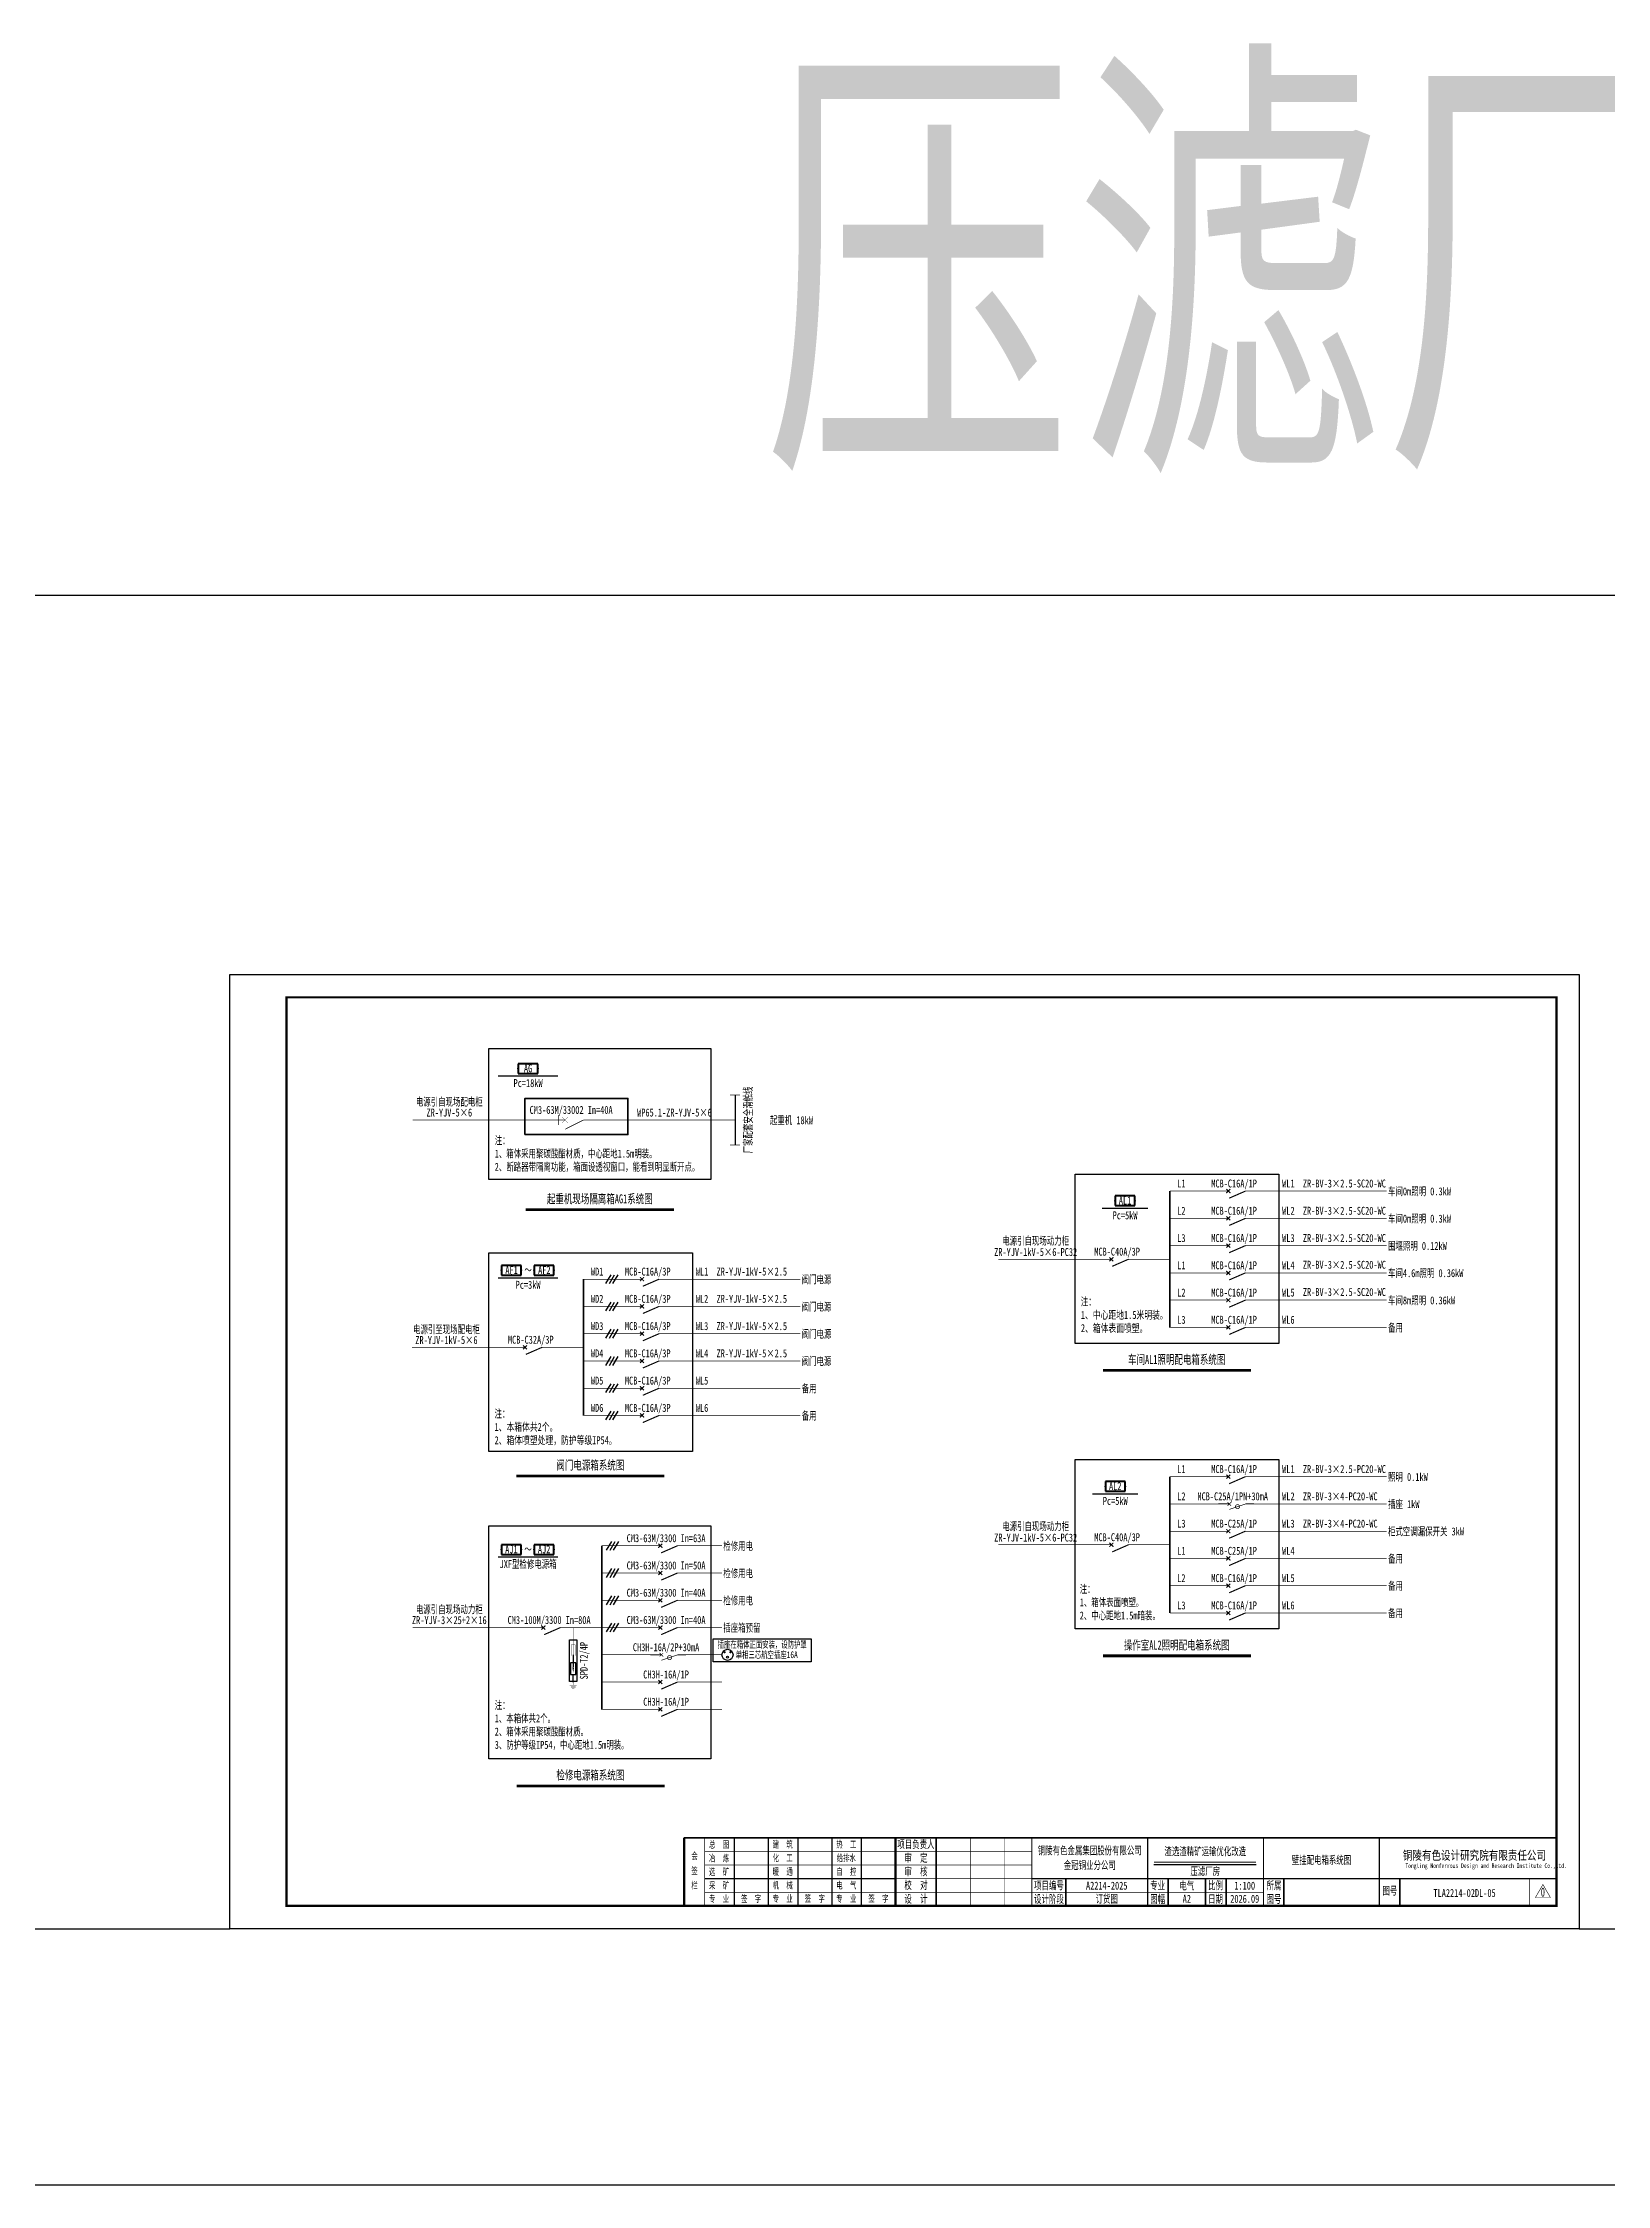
# Model space of a CAD drawing. Header units: millimetres. Extents: x 257344 to 1270023, y 272924 to 540726.
# Drawn here: x 629784 to 698634, y 272924 to 367234 of the extents above; entities that cross this region are included whole.
import ezdxf
from ezdxf.enums import TextEntityAlignment as Align

# ---------------------------------------------------------------- set-up
doc = ezdxf.new("R2010")
doc.units = ezdxf.units.MM
for name, color, linetype, lineweight in [('CAXA0层', 7, 'Continuous', 25), ('ELEMENT', 3, 'Continuous', 30), ('SW', 8, 'Continuous', 20), ('TEXT', 4, 'Continuous', 0), ('电辅助1', 7, 'Continuous', 0)]:
    doc.layers.add(name, color=color, linetype=linetype, lineweight=lineweight)
for name, color, linetype in [('图框', 7, 'Continuous'), ('文字', 7, 'Continuous'), ('照明平面导线层', 3, 'Continuous'), ('照明平面设备层', 1, 'Continuous'), ('电气-照明系统-设备', 7, 'Continuous'), ('表格图框层', 7, 'Continuous'), ('高低压系统', 4, 'Continuous')]:
    doc.layers.add(name, color=color, linetype=linetype)
doc.styles.add('HZ', font='', dxfattribs={"width": 0.75})
doc.styles.get("Standard").update_dxf_attribs({"font": 'arial.ttf', "bigfont": 'hzdx.shx'})
doc.styles.add('标准', font='', dxfattribs={"width": 0.667})
doc.styles.get('HZ').set_extended_font_data('SimSun')
doc.styles.get('标准').set_extended_font_data('NSimSun')

# ---------------------------------------------------------------- blocks, each defined once
blk = doc.blocks.new('3')
at = {"layer": 'TEXT', "color": 7, "lineweight": 25, "style": 'HZ', "width": 0.75}
for s, height, p in [('铜陵有色设计研究院有限责任公司', 400, (221501, 249018)), ('Tongling Nonferrous Design and Research Institute Co.,Ltd.', 200, (221613, 248659))]:
    blk.add_text(s, height=height, dxfattribs=at).set_placement(p)
blk = doc.blocks.new('铜陵有色图签02')
at = {"layer": '图框', "linetype": 'Continuous', "lineweight": 50}
for p, q in [((-38401, 3003), (-38401, 1)), ((-29100, 3001), (-29100, 0))]:
    blk.add_line(p, q, dxfattribs=at)
at = {"layer": '图框', "color": 7, "linetype": 'Continuous', "lineweight": 25}
for p, q in [((-36201, 3010), (-36201, 9)), ((-34701, 3010), (-34701, 9)), ((-33401, 3017), (-33401, 16)), ((-31901, 3017), (-31901, 16)), ((-30601, 3017), (-30601, 16)), ((-29100, 1201), (-37501, 1201))]:
    blk.add_line(p, q, dxfattribs=at)
at = {"layer": '图框', "color": 7, "linetype": 'Continuous', "lineweight": 35}
for p, q in [((-27300, 3001), (-27300, 1)), ((-21600, 1197), (-21600, -3)), ((-17100, 1200), (-17100, 0)), ((-15450, 0), (-15450, 1200)), ((-14550, 1200), (-14550, 0)), ((-12000, 1201), (-12000, 1)), ((-6900, 1202), (-6900, 2))]:
    blk.add_line(p, q, dxfattribs=at)
at = {"layer": '图框', "lineweight": 25}
blk.add_line((-17723, 1830), (-13223, 1830), dxfattribs=at)
at = {"layer": '图框', "lineweight": 70, "const_width": 70}
blk.add_lwpolyline([(-17980, 3001), (0, 3001), (-38401, 3001)], dxfattribs=at)
at = {"layer": '图框', "color": 7, "linetype": 'Continuous', "lineweight": 25, "const_width": 25}
for points in [[(-37501, 3000), (-37501, 0)], [(-25800, 3001), (-25800, 1)], [(-24300, 3001), (-24300, 1)], [(-23100, 2401), (-37501, 2401)], [(-23100, 1801), (-37501, 1801)], [(-23100, 1201), (-29100, 1201)], [(-602, 943), (-932, 371), (-272, 371), (-602, 943)], [(-12900, 600), (-18000, 600), (-37501, 600)]]:
    blk.add_lwpolyline(points, dxfattribs=at)
at = {"layer": '图框', "linetype": 'Continuous', "lineweight": 50, "const_width": 50}
for points in [[(-23100, 3001), (-23100, 1)], [(-18000, 3000), (-18000, 0)]]:
    blk.add_lwpolyline(points, dxfattribs=at)
at = {"layer": '图框', "lineweight": 50, "const_width": 50}
for points in [[(-12900, 3001), (-12900, 1)], [(-7800, 3001), (-7800, 1)], [(0, 3000), (0, 0)], [(-23100, 1200), (0, 1200)]]:
    blk.add_lwpolyline(points, dxfattribs=at)
at = {"layer": '图框', "lineweight": 25, "const_width": 35}
blk.add_lwpolyline([(-17723, 1930), (-13223, 1930)], dxfattribs=at)
at = {"layer": '图框', "color": 7, "linetype": 'Continuous', "lineweight": 35, "const_width": 25}
blk.add_lwpolyline([(-1200, 1201), (-1200, 0)], dxfattribs=at)
at = {"layer": '图框', "linetype": 'Continuous', "lineweight": 70, "const_width": 70}
blk.add_lwpolyline([(-38401, 1), (0, 0)], dxfattribs=at)
at = {"layer": '图框', "lineweight": 25}
blk.add_blockref('3', (-228268, -246986), dxfattribs=at)
at = {"layer": 'TEXT', "color": 7, "lineweight": 25, "style": '标准', "width": 0.667}
for s, height, p in [('总  图', 300, (-36862, 2555)), ('建  筑', 300, (-34062, 2562)), ('热  工', 300, (-31262, 2562)), ('项目负责人', 350, (-28197, 2541)), ('会', 300, (-37942, 2054)), ('冶  炼', 300, (-36862, 1955)), ('化  工', 300, (-34062, 1962)), ('给排水', 300, (-31262, 1962)), ('审  定', 350, (-28197, 1941)), ('栏', 300, (-37942, 754)), ('签', 300, (-37942, 1404)), ('采  矿', 300, (-36862, 754)), ('选  矿', 300, (-36862, 1355)), ('机  械', 300, (-34062, 761)), ('暖  通', 300, (-34062, 1362)), ('电  气', 300, (-31262, 761)), ('自  控', 300, (-31262, 1362)), ('校  对', 350, (-28197, 741)), ('审  核', 350, (-28197, 1341)), ('项目编号', 350, (-22343, 730)), ('专业', 350, (-17559, 730)), ('比例', 350, (-15009, 730)), ('所属', 350, (-12438, 730)), ('专  业', 300, (-36862, 170)), ('签  字', 300, (-35449, 170)), ('专  业', 300, (-34062, 177)), ('签  字', 300, (-32649, 177)), ('专  业', 300, (-31262, 177)), ('签  字', 300, (-29849, 177)), ('设  计', 350, (-28197, 139)), ('设计阶段', 350, (-22343, 130)), ('图幅', 350, (-17559, 130)), ('日期', 350, (-15009, 130)), ('图号', 350, (-12438, 130)), ('图号', 350, (-7339, 495))]:
    blk.add_text(s, height=height, dxfattribs=at).set_placement(p, align=Align.CENTER)
blk = doc.blocks.new('1107AA')
at = {"color": 3, "linetype": 'Continuous'}
for points, const_width in [([(0, -7.5), (-3.79, 0)], 0.3), ([(1.25, 1.25), (-1.25, -1.25)], 0.1), ([(-1.25, 1.25), (1.25, -1.25)], 0.1)]:
    blk.add_lwpolyline(points, dxfattribs=dict(at, const_width=const_width))
blk = doc.blocks.new('PLA1')
at = {"color": 0, "linetype": 'ByBlock', "lineweight": -2}
for p, q in [((-500, 500), (-500, 0)), ((500, 500), (-500, 500)), ((-500, 0), (500, 0)), ((500, 0), (500, 500))]:
    blk.add_line(p, q, dxfattribs=at)
for p in [(-500, 250), (0, 500), (0, 0), (500, 250)]:
    blk.add_point(p, dxfattribs=at)
blk = doc.blocks.new('DYDQ0201')
at = {"color": 0}
for points, const_width in [([(0, 0), (0, -3.75)], 0.3), ([(0, -11.25), (-3.11, -4.12)], 0.5), ([(0.86, -4.61), (-0.86, -2.89)], 0.5), ([(-0.86, -4.61), (0.86, -2.89)], 0.5), ([(0, -11.25), (0, -15)], 0.3)]:
    blk.add_lwpolyline(points, dxfattribs=dict(at, const_width=const_width))
blk = doc.blocks.new('LHB1')
at = {"color": 0, "linetype": 'ByBlock', "lineweight": -2}
for points, const_width in [([(4, 0), (0, 0)], 0.4), ([(3.353, -0.647), (4.647, 0.647)], 0.25), ([(4.647, -0.647), (3.353, 0.647)], 0.25), ([(10, 0), (4, -2)], 0.25), ([(10, 0), (13, 0)], 0.4)]:
    blk.add_lwpolyline(points, dxfattribs=dict(at, const_width=const_width))
at = {"color": 0, "linetype": 'ByBlock', "lineweight": -2, "const_width": 0.25}
blk.add_lwpolyline([(7.75, -1, 1), (6.25, -1, 1), (7.75, -1)], format="xyb", dxfattribs=at)
blk = doc.blocks.new('$element$00000532')
for points in [[(0, 0), (0, -0.283)], [(-0.1, -0.283), (0.1, -0.283), (0.1, -0.717), (-0.1, -0.717), (-0.1, -0.283)], [(0, -1), (0, -0.567)]]:
    blk.add_lwpolyline(points)
for points in [[(-0.033, -0.55), (0.033, -0.55), (0, -0.35), (0.033, -0.55)], [(0.033, -0.55), (0, -0.35), (-0.033, -0.55), (0.033, -0.55)], [(0, -0.367), (-0.033, -0.567), (0.033, -0.567), (0, -0.367)]]:
    blk.add_solid(points)
at = {"flags": 9}
blk.add_attdef('S', (0, 0), '', height=0.00000667, dxfattribs=at)
blk = doc.blocks.new('HFH')
at = {"color": 3, "linetype": 'Continuous', "const_width": 17.3}
for points in [[(-2085, -50), (-2085, 50)], [(-1999, -105), (-1999, 105)], [(-1917, -158), (-1917, 158)], [(-1653, 0), (-1917, 0)]]:
    blk.add_lwpolyline(points, dxfattribs=at)
at = {"color": 3}
blk.add_lwpolyline([(-1757, 162), (75, 162), (75, -164), (-1757, -164)], close=True, dxfattribs=at)
at = {"color": 3, "const_width": 13.3}
for points in [[(-717, 0), (-52, 0)], [(-621, 90), (-139, 90)], [(-621, -90), (-621, 90)], [(-139, -90), (-139, 90)], [(-621, -90), (-139, -90)]]:
    blk.add_lwpolyline(points, dxfattribs=at)
at = {"layer": 'ELEMENT', "linetype": 'ByBlock', "xscale": -1200, "yscale": 1200, "zscale": 1200, "rotation": 90}
blk.add_blockref('$element$00000532', (-1791, 0), dxfattribs=at)

msp = doc.modelspace()

# ---------------------------------------------------------------- linework, layer by layer
at = {"color": 0, "lineweight": -3, "ltscale": 100}
for p, q in [((649416.9, 322962.5), (659177.2, 322962.5)), ((649416.9, 317188.3), (649416.9, 322962.5)), ((659177.2, 322962.5), (659177.2, 317188.3)), ((659177.2, 317188.3), (649416.9, 317188.3)), ((675223.3, 317436.1), (684176.6, 317436.1)), ((675223.3, 309979.7), (675223.3, 317436.1)), ((684176.6, 317436.1), (684176.6, 309979.7)), ((649416.9, 313970.8), (658370.2, 313970.8)), ((649416.9, 305226.4), (649416.9, 313970.8)), ((658370.2, 313970.8), (658370.2, 305226.4)), ((684176.6, 309979.7), (675223.3, 309979.7)), ((658370.2, 305226.4), (649416.9, 305226.4)), ((675223.3, 304865), (684176.6, 304865)), ((675223.3, 297408.6), (675223.3, 304865)), ((684176.6, 304865), (684176.6, 297408.6)), ((649416.9, 301942.4), (659177.2, 301942.4)), ((649416.9, 291689.6), (649416.9, 301942.4)), ((659177.2, 301942.4), (659177.2, 291689.6)), ((684176.6, 297408.6), (675223.3, 297408.6)), ((659177.2, 291689.6), (649416.9, 291689.6))]:
    msp.add_line(p, q, dxfattribs=at)
at = {"color": 3}
for p, q in [((628008.8, 284214.5), (638008.8, 284214.5)), ((697408.8, 284214.5), (707408.8, 284214.5))]:
    msp.add_line(p, q, dxfattribs=at)
for points in [[(267543.6, 342923.7), (1270023.5, 342923.7), (1270023.5, 272923.7), (267543.6, 272923.7)], [(659287, 296969.5), (663603.9, 296969.5), (663603.9, 295964.3), (659287, 295964.3)]]:
    msp.add_lwpolyline(points, close=True, dxfattribs=at)
at = {"color": 4, "linetype": 'ByBlock', "lineweight": 35}
msp.add_lwpolyline([(651003.9, 319173.1), (651003.9, 320763.7), (655537.6, 320763.7), (655537.6, 319173.1)], close=True, dxfattribs=at)
at = {"color": 2, "linetype": 'ByBlock', "const_width": 33}
for points in [[(660474.4, 320914.9), (660034.4, 320914.9)], [(660474.4, 318717.2), (660034.4, 318717.2)]]:
    msp.add_lwpolyline(points, dxfattribs=at)
at = {"color": 3, "const_width": 13.3}
msp.add_lwpolyline([(653128.1, 296801.7), (653128.1, 297470.3)], dxfattribs=at)
at = {"color": 1}
for centre, radius in [((659918.8, 296270.3), 243.7), ((659786.5, 296384.6), 29.1), ((660051.2, 296384.6), 29.1)]:
    msp.add_circle(centre, radius, dxfattribs=at)
at = {"color": 2}
msp.add_circle((659918.8, 296166.5), 43.7, dxfattribs=at)
at = {"layer": 'CAXA0层', "color": 0, "linetype": 'Continuous', "lineweight": 30}
for p, q in [((649830.8, 321751.8), (652450.8, 321751.8)), ((676415.3, 315929.9), (678415.3, 315929.9)), ((649830.8, 312871.8), (652450.8, 312871.8)), ((675983.3, 303358.8), (677983.3, 303358.8)), ((649830.8, 300577.9), (652450.8, 300577.9))]:
    msp.add_line(p, q, dxfattribs=at)
at = {"layer": 'CAXA0层', "color": 2, "linetype": 'Continuous', "lineweight": 40}
for p, q in [((651043.9, 315891), (657550.2, 315891)), ((676446.8, 308819.1), (682953.1, 308819.1)), ((650628.2, 304167.9), (657134.5, 304167.9)), ((676446.8, 296248), (682953.1, 296248)), ((650640.4, 290524.6), (657146.7, 290524.6))]:
    msp.add_line(p, q, dxfattribs=at)
at = {"layer": 'CAXA0层', "color": 2, "linetype": 'Continuous', "lineweight": 0}
for p, q in [((651043.9, 315825.5), (657550.2, 315825.5)), ((676446.8, 308753.6), (682953.1, 308753.6)), ((650628.2, 304102.4), (657134.5, 304102.4)), ((676446.8, 296182.5), (682953.1, 296182.5)), ((650640.4, 290459.1), (657146.7, 290459.1))]:
    msp.add_line(p, q, dxfattribs=at)
at = {"layer": '图框', "linetype": 'Continuous', "lineweight": 100, "const_width": 100}
msp.add_lwpolyline([(640508.8, 285214.5), (696408.8, 285214.5), (696408.8, 325214.5), (640508.8, 325214.5)], close=True, dxfattribs=at)
at = {"layer": '文字', "color": 3, "linetype": 'ByBlock', "lineweight": 25, "const_width": 30}
msp.add_lwpolyline([(646058.9, 319816.1), (652706.1, 319816.1)], dxfattribs=at)
at = {"layer": '照明平面导线层', "color": 2, "linetype": 'ByBlock', "lineweight": 25, "ltscale": 100}
for p, q in [((654568.5, 312612.7), (654800.3, 313002.2)), ((654719.5, 312612.7), (654951.3, 313002.2)), ((654870.5, 312612.7), (655102.3, 313002.2)), ((654568.5, 311412.7), (654800.3, 311802.2)), ((654719.5, 311412.7), (654951.3, 311802.2)), ((654870.5, 311412.7), (655102.3, 311802.2)), ((654568.5, 310212.7), (654800.3, 310602.2)), ((654719.5, 310212.7), (654951.3, 310602.2)), ((654870.5, 310212.7), (655102.3, 310602.2)), ((654568.5, 309012.7), (654800.3, 309402.2)), ((654719.5, 309012.7), (654951.3, 309402.2)), ((654870.5, 309012.7), (655102.3, 309402.2)), ((654568.5, 307812.7), (654800.3, 308202.2)), ((654719.5, 307812.7), (654951.3, 308202.2)), ((654870.5, 307812.7), (655102.3, 308202.2)), ((654568.5, 306612.7), (654800.3, 307002.2)), ((654719.5, 306612.7), (654951.3, 307002.2)), ((654870.5, 306612.7), (655102.3, 307002.2)), ((654596, 300875.6), (654827.8, 301265.1)), ((654747, 300875.6), (654978.8, 301265.1)), ((654898, 300875.6), (655129.8, 301265.1)), ((654596, 299675.6), (654827.8, 300065.1)), ((654747, 299675.6), (654978.8, 300065.1)), ((654898, 299675.6), (655129.8, 300065.1)), ((654596, 298475.6), (654827.8, 298865.1)), ((654747, 298475.6), (654978.8, 298865.1)), ((654898, 298475.6), (655129.8, 298865.1)), ((654596, 297275.6), (654827.8, 297665.1)), ((654747, 297275.6), (654978.8, 297665.1)), ((654898, 297275.6), (655129.8, 297665.1))]:
    msp.add_line(p, q, dxfattribs=at)
at = {"layer": '照明平面导线层', "color": 3, "linetype": 'ByBlock', "lineweight": 25, "ltscale": 2, "const_width": 30}
for points in [[(652339.6, 319816.1), (652770.6, 319816.1)], [(652474.9, 319600.6), (652474.9, 320031.6)], [(653581.3, 319816.1), (660258.5, 319816.1)]]:
    msp.add_lwpolyline(points, dxfattribs=at)
at = {"layer": '照明平面设备层', "color": 0, "lineweight": -3, "ltscale": 100}
msp.add_lwpolyline([(638008.8, 326214.5), (697408.8, 326214.5), (697408.8, 284214.5), (638008.8, 284214.5)], close=True, dxfattribs=at)
at = {"layer": '照明平面设备层', "color": 130, "lineweight": -3, "const_width": 30}
for points in [[(679391.6, 316684.1), (681586, 316684.1)], [(683086, 316684.1), (688932.7, 316684.1)], [(679391.6, 315484.1), (681586, 315484.1)], [(683086, 315484.1), (688932.7, 315484.1)], [(679391.6, 314284.1), (681586, 314284.1)], [(683086, 314284.1), (688932.7, 314284.1)], [(671832, 313684.1), (676737.5, 313684.1)], [(677937.5, 313684.1), (679391.6, 313684.1)], [(653585.2, 312807.4), (655779.6, 312807.4)], [(657279.6, 312807.4), (663126.2, 312807.4)], [(679391.6, 313084.1), (681586, 313084.1)], [(683086, 313084.1), (688932.7, 313084.1)], [(653585.2, 311607.4), (655779.6, 311607.4)], [(657279.6, 311607.4), (663126.2, 311607.4)], [(679391.6, 311884.1), (681586, 311884.1)], [(683086, 311884.1), (688932.7, 311884.1)], [(653585.2, 310407.4), (655779.6, 310407.4)], [(657279.6, 310407.4), (663126.2, 310407.4)], [(679391.6, 310684.1), (681586, 310684.1)], [(683086, 310684.1), (688932.7, 310684.1)], [(646025.5, 309807.4), (650931, 309807.4)], [(652131, 309807.4), (653585.2, 309807.4)], [(653585.2, 309207.4), (655779.6, 309207.4)], [(657279.6, 309207.4), (663126.2, 309207.4)], [(653585.2, 308007.4), (655779.6, 308007.4)], [(657279.6, 308007.4), (663126.2, 308007.4)], [(653585.2, 306807.4), (655779.6, 306807.4)], [(657279.6, 306807.4), (663126.2, 306807.4)], [(679391.6, 304113), (681586, 304113)], [(683086, 304113), (688932.7, 304113)], [(679391.6, 302913), (681586, 302913)], [(683086, 302913), (688932.7, 302913)], [(654392.2, 301070.3), (656586.6, 301070.3)], [(658086.6, 301070.3), (659675.1, 301070.3)], [(671832, 301113), (676737.5, 301113)], [(677937.5, 301113), (679391.6, 301113)], [(679391.6, 301713), (681586, 301713)], [(683086, 301713), (688932.7, 301713)], [(679391.6, 300513), (681586, 300513)], [(683086, 300513), (688932.7, 300513)], [(654392.2, 299870.3), (656586.6, 299870.3)], [(658086.6, 299870.3), (659675.1, 299870.3)], [(679391.6, 299313), (681586, 299313)], [(683086, 299313), (688932.7, 299313)], [(654392.2, 298670.3), (656586.6, 298670.3)], [(658086.6, 298670.3), (659675.1, 298670.3)], [(679391.6, 298113), (681586, 298113)], [(683086, 298113), (688932.7, 298113)], [(646058.9, 297470.3), (651738.1, 297470.3)], [(652938.1, 297470.3), (654392.2, 297470.3)], [(654392.2, 297470.3), (656586.6, 297470.3)], [(658086.6, 297470.3), (659675.1, 297470.3)], [(654392.2, 296270.3), (656586.6, 296270.3)], [(658086.6, 296270.3), (659675.1, 296270.3)], [(654392.2, 295070.3), (656586.6, 295070.3)], [(658086.6, 295070.3), (659675.1, 295070.3)], [(654392.2, 293870.3), (656586.6, 293870.3)], [(658086.6, 293870.3), (659675.1, 293870.3)]]:
    msp.add_lwpolyline(points, dxfattribs=at)
at = {"layer": '表格图框层', "color": 2, "linetype": 'ByBlock', "const_width": 55}
msp.add_lwpolyline([(660258.5, 318717.2), (660258.5, 320914.9)], dxfattribs=at)
at = {"layer": '高低压系统', "color": 3, "lineweight": 35}
for p, q in [((679391.6, 310684.1), (679391.6, 316684.1)), ((653585.2, 306807.4), (653585.2, 312807.4)), ((679391.6, 298113), (679391.6, 304113)), ((654392.2, 293870.3), (654392.2, 301070.3))]:
    msp.add_line(p, q, dxfattribs=at)

# ---------------------------------------------------------------- block references
at = {"rotation": 90}
msp.add_blockref('HFH', (653128.1, 296853.7), dxfattribs=at)
at = {"layer": '图框', "lineweight": 25}
msp.add_blockref('铜陵有色图签02', (696408.8, 285214.5), dxfattribs=at)
at = {"layer": '文字', "color": 3, "linetype": 'ByBlock', "lineweight": 25, "xscale": 108.0493425019085, "yscale": 108.0493425019085, "zscale": 108.0493425019085, "rotation": 90}
msp.add_blockref('1107AA', (652770.9, 319816.1), dxfattribs=at)
at = {"layer": '照明平面设备层', "color": 4, "lineweight": 40, "xscale": 0.8640000000596046, "yscale": 0.8640000000596046, "zscale": 0.8640000000596046}
msp.add_blockref('PLA1', (651140.8, 321860.7), dxfattribs=at)
at = {"layer": '照明平面设备层', "lineweight": 40, "xscale": 0.8640000019222498, "yscale": 0.8640000019222498, "zscale": 0.8640000019222498}
msp.add_blockref('PLA1', (677415.3, 316045.5), dxfattribs=at)
at = {"layer": '照明平面设备层', "color": 1, "lineweight": 40, "xscale": 0.8640000000596046, "yscale": 0.8640000005252659, "zscale": 0.8640000000000001}
for p in [(650405.1, 312980.7), (651847.2, 312980.7), (676983.3, 303467.7), (650405.1, 300686.8), (651847.2, 300686.8)]:
    msp.add_blockref('PLA1', p, dxfattribs=at)
at = {"layer": '电气-照明系统-设备', "color": 2, "linetype": 'ByBlock', "lineweight": 25, "xscale": 120, "yscale": 120, "zscale": 1.199999999999999}
for p in [(681526, 302913), (656526.6, 296270.3)]:
    msp.add_blockref('LHB1', p, dxfattribs=at)
at = {"layer": '高低压系统', "lineweight": -3, "xscale": 100, "yscale": 100, "zscale": 100, "rotation": 90}
for p in [(681586, 316684.1), (681586, 315484.1), (681586, 314284.1), (676437.5, 313684.1), (681586, 313084.1), (655779.6, 312807.4), (655779.6, 311607.4), (681586, 311884.1), (655779.6, 310407.4), (681586, 310684.1), (650631, 309807.4), (655779.6, 309207.4), (655779.6, 308007.4), (655779.6, 306807.4), (681586, 304113), (681586, 301713), (656586.6, 301070.3), (676437.5, 301113), (656586.6, 299870.3), (681586, 300513), (681586, 299313), (656586.6, 298670.3), (681586, 298113), (651438.1, 297470.3), (656586.6, 297470.3), (656586.6, 295070.3), (656586.6, 293870.3)]:
    msp.add_blockref('DYDQ0201', p, dxfattribs=at)

# ---------------------------------------------------------------- texts
at = {"layer": 'SW', "color": 3, "linetype": 'ByBlock', "lineweight": 25, "style": '标准', "width": 0.667}
msp.add_text('压滤厂房区02', height=15000, dxfattribs=at).set_placement((702408.8, 350027.3), align=Align.CENTER)
at = {"layer": 'SW', "color": 7, "linetype": 'Continuous', "lineweight": 25, "style": '标准', "width": 0.667}
for s, p in [('Pc=18kW', (651140.8, 321264.8)), ('AG', (651140.8, 321915.9)), ('电源引自现场配电柜', (647674.5, 320441.7)), ('ZR-YJV-5×6', (647674.5, 319968.7)), ('CM3-63M/33002 In=40A', (653035, 320083.4)), ('WP65.1-ZR-YJV-5×6', (657584.1, 319968.7)), ('MCB-C16A/1P', (682213.5, 316844.1)), ('AL1', (677415.3, 316093.9)), ('MCB-C16A/1P', (682213.5, 315644.1)), ('Pc=5kW', (677415.3, 315442.9)), ('ZR-YJV-1kV-5×6-PC32', (673480.9, 313829.1)), ('电源引自现场动力柜', (673480.9, 314323.4)), ('MCB-C40A/3P', (677065, 313844.1)), ('MCB-C16A/1P', (682213.5, 314444.1)), ('AF1', (650413.7, 313035.9)), ('～', (651140.8, 313035.9)), ('AF2', (651855.8, 313035.9)), ('MCB-C16A/3P', (656407.1, 312967.4)), ('MCB-C16A/1P', (682213.5, 313244.1)), ('Pc=3kW', (651140.8, 312384.8)), ('MCB-C16A/1P', (682213.5, 312044.1)), ('MCB-C16A/3P', (656407.1, 311767.4)), ('电源引至现场配电柜', (647548.1, 310422.9)), ('ZR-YJV-1kV-5×6', (647548.1, 309952.4)), ('MCB-C32A/3P', (651258.6, 309967.4)), ('MCB-C16A/3P', (656407.1, 310567.4)), ('MCB-C16A/1P', (682213.5, 310844.1)), ('MCB-C16A/3P', (656407.1, 309367.4)), ('MCB-C16A/3P', (656407.1, 308167.4)), ('MCB-C16A/3P', (656407.1, 306967.4)), ('MCB-C16A/1P', (682213.5, 304273)), ('AL2', (676983.3, 303522.9)), ('Pc=5kW', (676983.3, 302871.8)), ('电源引自现场动力柜', (673480.9, 301752.3)), ('MCB-C25A/1P', (682213.5, 301873)), ('AJ1', (650405.1, 300742)), ('～', (651140.8, 300742)), ('AJ2', (651847.2, 300742)), ('CM3-63M/3300 In=63A', (657214.2, 301230.3)), ('ZR-YJV-1kV-5×6-PC32', (673480.9, 301258)), ('MCB-C40A/3P', (677065, 301273)), ('MCB-C25A/1P', (682213.5, 300673)), ('JXF型检修电源箱', (651140.8, 300090.9)), ('CM3-63M/3300 In=50A', (657214.2, 300030.3)), ('CM3-63M/3300 In=40A', (657214.2, 298830.3)), ('MCB-C16A/1P', (682213.5, 299473)), ('电源引自现场动力柜', (647674.5, 298095.9)), ('MCB-C16A/1P', (682213.5, 298273)), ('ZR-YJV-3×25+2×16', (647674.5, 297622.9)), ('CM3-100M/3300 In=80A', (652065.7, 297630.3)), ('CM3-63M/3300 In=40A', (657214.2, 297630.3)), ('CH3H-16A/2P+30mA', (657214.2, 296430.3)), ('CH3H-16A/1P', (657214.2, 295230.3)), ('CH3H-16A/1P', (657214.2, 294030.3))]:
    msp.add_text(s, height=350, dxfattribs=at).set_placement(p, align=Align.CENTER)
at = {"layer": 'SW', "color": 0, "linetype": 'Continuous', "lineweight": 25, "style": '标准', "width": 0.667}
msp.add_text('起重机 18kW', height=350, dxfattribs=at).set_placement((661785.1, 319630))
at = {"layer": 'SW', "color": 7, "linetype": 'Continuous', "lineweight": 25, "style": '标准', "width": 0.667}
for s, p in [('L1', (679711.6, 316844.1)), ('WL1', (684329.5, 316844.1)), ('ZR-BV-3×2.5-SC20-WC', (685242.2, 316844.1)), ('车间0m照明 0.3kW', (688990.1, 316498.1)), ('L2', (679711.6, 315644.1)), ('WL2', (684329.5, 315644.1)), ('ZR-BV-3×2.5-SC20-WC', (685242.2, 315644.1)), ('车间0m照明 0.3kW', (688990.1, 315298.1)), ('L3', (679711.6, 314444.1)), ('WL3', (684329.5, 314444.1)), ('ZR-BV-3×2.5-SC20-WC', (685242.2, 314444.1)), ('围堰照明 0.12kW', (688990.1, 314098.1)), ('WD1', (653905.2, 312967.4)), ('WL1', (658523.1, 312967.4)), ('ZR-YJV-1kV-5×2.5', (659435.8, 312967.4)), ('L1', (679711.6, 313244.1)), ('WL4', (684329.5, 313244.1)), ('ZR-BV-3×2.5-SC20-WC', (685242.2, 313267.9)), ('车间4.6m照明 0.36kW', (688990.1, 312898.1)), ('阀门电源', (663183.7, 312621.4)), ('L2', (679711.6, 312044.1)), ('WL5', (684329.5, 312044.1)), ('ZR-BV-3×2.5-SC20-WC', (685242.2, 312067.9)), ('WD2', (653905.2, 311767.4)), ('WL2', (658523.1, 311767.4)), ('ZR-YJV-1kV-5×2.5', (659435.8, 311767.4)), ('阀门电源', (663183.7, 311421.4)), ('车间8m照明 0.36kW', (688990.1, 311698.1)), ('WD3', (653905.2, 310567.4)), ('WL3', (658523.1, 310567.4)), ('ZR-YJV-1kV-5×2.5', (659435.8, 310567.4)), ('阀门电源', (663183.7, 310221.4)), ('L3', (679711.6, 310844.1)), ('WL6', (684329.5, 310844.1)), ('备用', (688990.1, 310498.1)), ('WD4', (653905.2, 309367.4)), ('WL4', (658523.1, 309367.4)), ('ZR-YJV-1kV-5×2.5', (659435.8, 309367.4)), ('阀门电源', (663183.7, 309021.4)), ('WD5', (653905.2, 308167.4)), ('WL5', (658523.1, 308167.4)), ('备用', (663183.7, 307821.4)), ('WD6', (653905.2, 306967.4)), ('WL6', (658523.1, 306967.4)), ('备用', (663183.7, 306621.4)), ('L1', (679711.6, 304273)), ('WL1', (684329.5, 304273)), ('ZR-BV-3×2.5-PC20-WC', (685242.2, 304273)), ('照明 0.1kW', (688990.1, 303927)), ('L2', (679711.6, 303073)), ('WL2', (684329.5, 303073)), ('ZR-BV-3×4-PC20-WC', (685242.2, 303073)), ('插座 1kW', (688990.1, 302727)), ('L3', (679711.6, 301873)), ('WL3', (684329.5, 301873)), ('ZR-BV-3×4-PC20-WC', (685242.2, 301873)), ('柜式空调漏保开关 3kW', (688990.1, 301527)), ('检修用电', (659732.5, 300884.3)), ('L1', (679711.6, 300673)), ('WL4', (684329.5, 300673)), ('检修用电', (659732.5, 299684.3)), ('备用', (688990.1, 300327)), ('L2', (679711.6, 299473)), ('WL5', (684329.5, 299473)), ('备用', (688990.1, 299127)), ('检修用电', (659732.5, 298484.3)), ('L3', (679711.6, 298273)), ('WL6', (684329.5, 298273)), ('备用', (688990.1, 297927)), ('插座箱预留', (659732.5, 297284.3))]:
    msp.add_text(s, height=350, dxfattribs=at).set_placement(p)
at = {"layer": 'SW', "color": 2, "linetype": 'Continuous', "lineweight": 25, "style": '标准', "width": 0.667}
for s, p in [('起重机现场隔离箱AG1系统图', (654297.1, 316146)), ('车间AL1照明配电箱系统图', (679687.7, 309074.1)), ('阀门电源箱系统图', (653881.3, 304422.9)), ('操作室AL2照明配电箱系统图', (679687.7, 296503)), ('检修电源箱系统图', (653881.3, 290779.6))]:
    msp.add_text(s, height=400, dxfattribs=at).set_placement(p, align=Align.CENTER)
at = {"layer": 'SW', "color": 7, "linetype": 'ByBlock', "lineweight": 25, "style": '标准', "width": 0.667}
for s, height, p in [('MCB-C25A/1PN+30mA', 350, (682153.5, 303073)), ('插座在箱体正面安装，设防护罩', 300, (661445.5, 296574.8)), ('单相三芯航空插座16A', 300, (661645.5, 296125.2))]:
    msp.add_text(s, height=height, dxfattribs=at).set_placement(p, align=Align.CENTER)
at = {"layer": 'SW', "color": 7, "linetype": 'Continuous', "lineweight": 25, "style": '标准', "width": 0.667}
msp.add_text('SPD-T2/4P', height=350, rotation=90, dxfattribs=at).set_placement((653769.8, 296012.2), align=Align.CENTER)
at = {"layer": 'SW', "color": 4, "linetype": 'Continuous', "lineweight": 25, "style": '标准', "width": 0.667}
for s, height, p in [('铜陵有色金属集团股份有限公司', 350, (675862.7, 287482.6)), ('渣选渣精矿运输优化改造', 350, (680945.6, 287445.5)), ('金冠铜业分公司', 350, (675862.7, 286834.9)), ('压滤厂房', 350, (680945.6, 286568.8)), ('壁挂配电箱系统图', 350, (686059.7, 287061.4)), ('A2214-2025', 350, (676608.2, 285934.2)), ('电气', 350, (680133, 285934.2)), ('1:100', 350, (682683, 285934.2)), ('TLA2214-02DL-05', 350, (692358.1, 285611)), ('0', 400, (695806.6, 285622.4)), ('A2', 350, (680133, 285354.5)), ('2026.09', 350, (682683, 285354.5))]:
    msp.add_text(s, height=height, dxfattribs=at).set_placement(p, align=Align.CENTER)
at = {"layer": 'SW', "color": 1, "linetype": 'Continuous', "lineweight": 25, "style": '标准', "width": 0.667}
msp.add_text('订货图', height=350, dxfattribs=at).set_placement((676608.2, 285354.5), align=Align.CENTER)
at = {"layer": 'SW', "color": 0, "linetype": 'Continuous', "lineweight": 25, "char_height": 350, "attachment_point": 1, "style": '标准'}
for s, insert, width in [('注：\\P1、箱体采用聚碳酸酯材质，中心距地1.5m明装。\\P2、断路器带隔离功能，箱面设透视窗口，能看到明显断开点。', (649672.4, 319094), 9169.974), ('注：\\P{\\fNSimSun|b0|i0|c134|p34;\\W0.7;1、中心距地1.5米明装。\\P2、箱体表面喷塑。}', (675470, 311993.5), 10339.621), ('注：\\P{\\fNSimSun|b0|i0|c134|p34;\\W0.7;1、本箱体共2个。\\P2、箱体喷塑处理，防护等级IP54。}', (649663.5, 307060.3), 10339.621), ('注：\\P1、箱体表面喷塑。\\P2、中心距地1.5m暗装。', (675420, 299343.1), 10339.621), ('注：\\P1、本箱体共2个。\\P2、箱体采用聚碳酸酯材质。\\P3、防护等级IP54，中心距地1.5m明装。', (649672.4, 294232.5), 7718.52)]:
    msp.add_mtext(s, dxfattribs=dict(at, insert=insert, width=width))
at = {"layer": '电辅助1', "color": 7, "linetype": 'ByBlock', "lineweight": 25, "style": '标准', "width": 0.667}
msp.add_text('厂家配套安全滑触线', height=350, rotation=90, dxfattribs=at).set_placement((660999.1, 319817.3), align=Align.CENTER)

doc.saveas('drawing.dxf')
